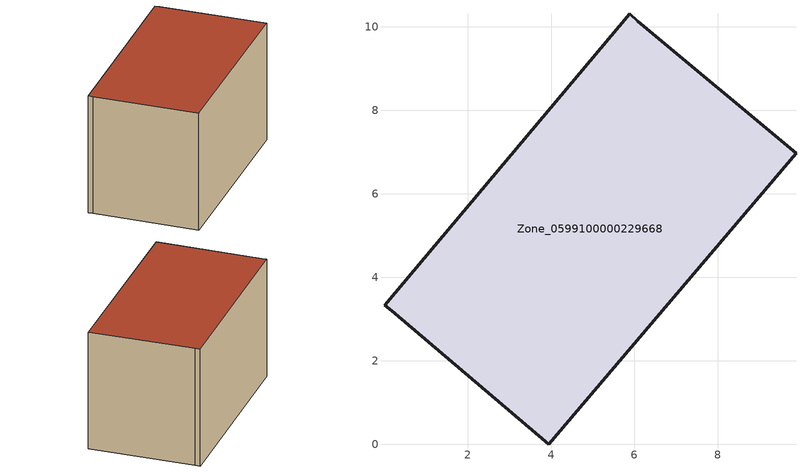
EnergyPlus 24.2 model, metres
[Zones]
Zone_0599100000229668
 floor ground (C_G): 5.88,10.31 6.08,10.13 9.87,6.97 3.94,0 0.18,3.19 0.01,3.33 z0.28
 wall outside (C_F): 5.88,10.31 0.01,3.33 0.18,3.19 3.94,0 9.87,6.97 6.08,10.13 5.88,10.31 z0.28:6.04
 roof outside (C_R): 6.08,10.13 5.88,10.31 0.01,3.33 0.18,3.19 3.94,0 9.87,6.97 z6.04
[BUILDING]
Pand.0599100000229668: North Axis=0; Terrain=City; Loads Convergence Tolerance Value=0.04; Temperature Convergence Tolerance Value=0.4; Solar Distribution=FullExterior; Maximum Number of Warmup Days=25; Minimum Number of Warmup Days=1
[Site:Location]
Rotterdam.The.Hague.AP_ZH_NLD Design_Conditions: Latitude=51.96; Longitude=4.45; Time Zone=1; Elevation=-4.5
[SITE:GROUNDTEMPERATURE:BUILDINGSURFACE]
18, 18, 18, 18, 18, 18, 18, 18, 18, 18, 18, 18
[MATERIAL] Thermal Absorptance=0.9; Solar Absorptance=0.7; Visible Absorptance=0.7
Name | Roughness | Thickness | Conductivity | Density | Specific Heat
G.TI.1946-1964 | MediumSmooth | 0.15 | 1 | 540 | 1210
F.TI.1946-1964 | Rough | 0.3 | 0.857143 | 1920 | 840
R.TI.1946-1964 | MediumRough | 0.2 | 0.277778 | 1500 | 1000
[CONSTRUCTION]
C_G: G.TI.1946-1964
C_F: F.TI.1946-1964
C_R: R.TI.1946-1964
[ZONE]
Zone_0599100000229668: Type=1; Multiplier=1; Ceiling Height=Autocalculate; Volume=Autocalculate; Floor Area=autocalculate; Part of Total Floor Area=Yes
[ZONEINFILTRATION:DESIGNFLOWRATE]
Infil_Zone_0599100000229668: Zone or ZoneList or Space or SpaceList=Zone_0599100000229668; Schedule=AlwaysOn; Design Flow Rate Calculation Method=Flow/Area; Flow Rate per Floor Area=0.003; Constant Term Coefficient=1; Temperature Term Coefficient=0; Velocity Term Coefficient=0; Velocity Squared Term Coefficient=0
[HVACTEMPLATE:ZONE:IDEALLOADSAIRSYSTEM]
Zone_0599100000229668: Maximum Heating Supply Air Temperature=50; Minimum Cooling Supply Air Temperature=13; Maximum Heating Supply Air Humidity Ratio=0.0156; Minimum Cooling Supply Air Humidity Ratio=0.0077; Heating Limit=NoLimit; Cooling Limit=NoLimit; Dehumidification Control Type=ConstantSensibleHeatRatio; Cooling Sensible Heat Ratio=0.7; Dehumidification Setpoint=60; Humidification Control Type=None; Humidification Setpoint=30; Outdoor Air Method=None; Outdoor Air Flow Rate per Person=0.00944; Outdoor Air Flow Rate per Zone Floor Area=0; Outdoor Air Flow Rate per Zone=0; Demand Controlled Ventilation Type=None; Outdoor Air Economizer Type=NoEconomizer; Heat Recovery Type=None; Sensible Heat Recovery Effectiveness=0.7; Latent Heat Recovery Effectiveness=0.65
[ZONECONTROL:THERMOSTAT]
ThermostatControl_Zone_0599100000229668: Zone or ZoneList=Zone_0599100000229668; Control Type Schedule=DualSetpointControlType; Control 1=Thermostat_Zone_0599100000229668; Temperature Difference Between Cutout And Setpoint=0
[THERMOSTATSETPOINT:DUALSETPOINT]
Thermostat_Zone_0599100000229668: Heating Setpoint Temperature Schedule=HeatingSetpoint_Zone_0599100000229668; Cooling Setpoint Temperature Schedule=CoolingSetpoint_Zone_0599100000229668
[SCHEDULE:COMPACT]
HeatingSetpoint_Zone_0599100000229668: Through: 12/31, For: AllDays, Until: 24:00, 21
CoolingSetpoint_Zone_0599100000229668: Through: 12/31, For: AllDays, Until: 24:00, 24
DualSetpointControlType: Through: 12/31, For: AllDays, Until: 24:00, 4
AlwaysOn: Through: 12/31, For: AllDays, Until: 24:00, 1
